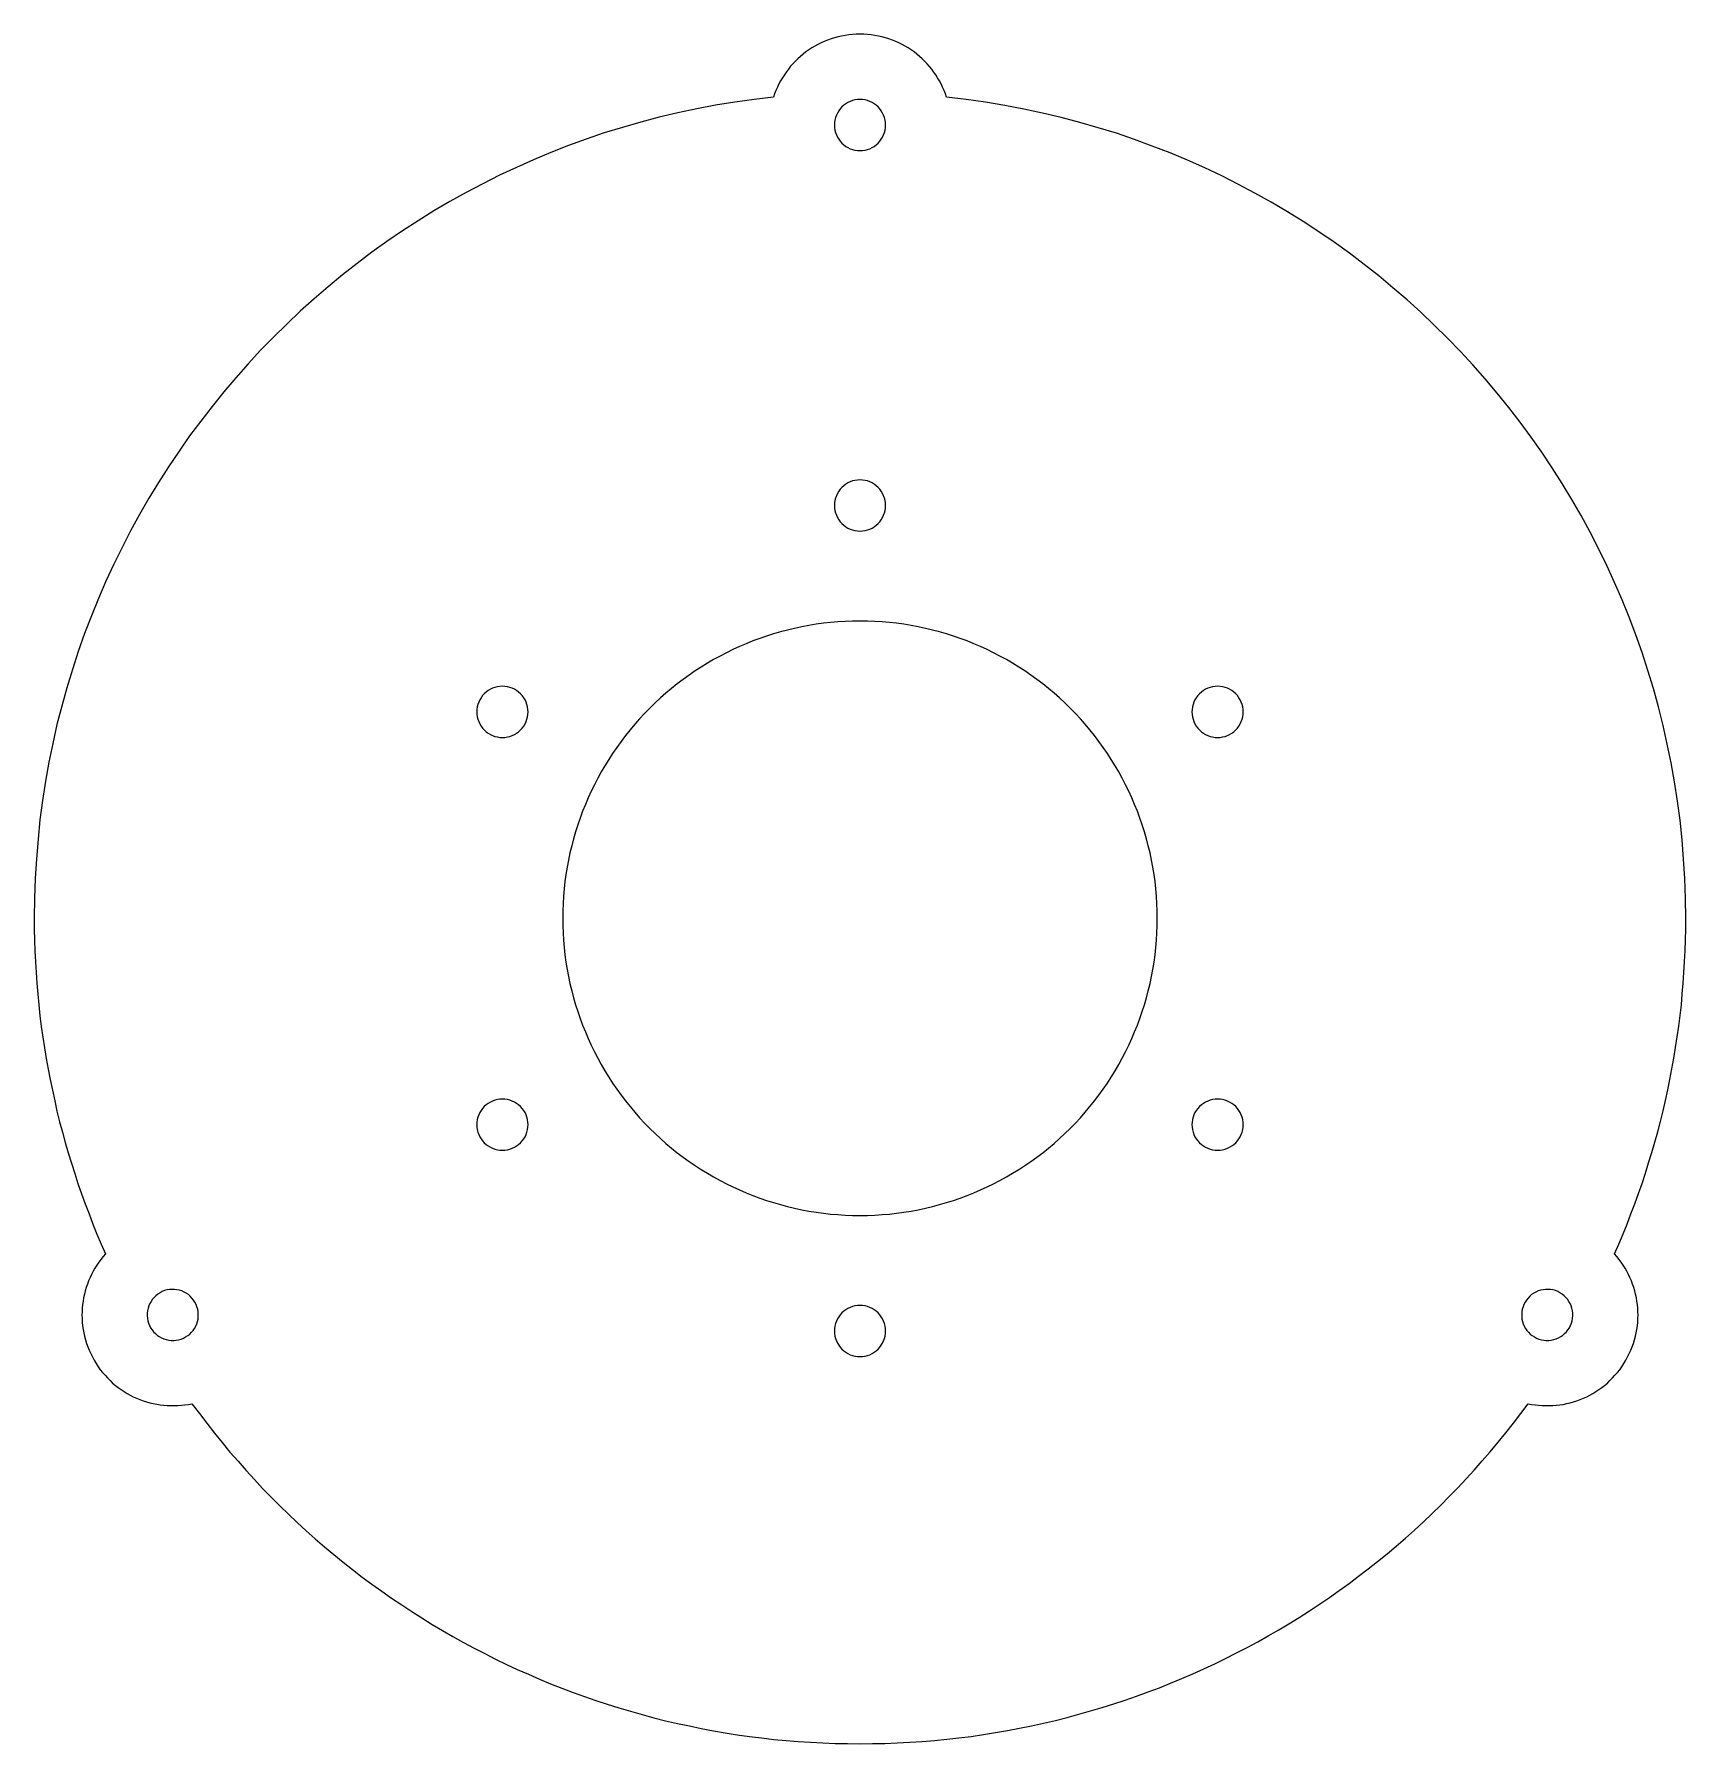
# Model space of a CAD drawing. Extents: x -50 to 50, y -50 to 54.
import ezdxf

# ---------------------------------------------------------------- set-up
doc = ezdxf.new("R2010")
doc.units = 0
doc.layers.get('0').update_dxf_attribs({"linetype": 'CONTINUOUS'})

msp = doc.modelspace()

# ---------------------------------------------------------------- linework, layer by layer
msp.add_lwpolyline([(-40.45, -29.4), (-40, -30), (-39.55, -30.59), (-39.09, -31.18), (-38.62, -31.76), (-38.15, -32.33), (-37.66, -32.89), (-37.17, -33.44), (-36.67, -33.99), (-36.17, -34.53), (-35.65, -35.06), (-35.13, -35.58), (-34.6, -36.09), (-34.07, -36.6), (-33.53, -37.1), (-32.98, -37.58), (-32.42, -38.06), (-31.86, -38.54), (-31.29, -39), (-30.72, -39.45), (-30.14, -39.9), (-29.55, -40.33), (-28.96, -40.76), (-28.36, -41.18), (-27.75, -41.59), (-27.14, -41.99), (-26.53, -42.38), (-25.91, -42.77), (-25.28, -43.14), (-24.65, -43.5), (-24.01, -43.86), (-23.37, -44.2), (-22.72, -44.54), (-22.07, -44.87), (-21.41, -45.19), (-20.75, -45.49), (-20.08, -45.79), (-19.41, -46.08), (-18.73, -46.36), (-18.05, -46.63), (-17.37, -46.89), (-16.68, -47.14), (-15.99, -47.37), (-15.3, -47.6), (-14.6, -47.82), (-13.89, -48.03), (-13.19, -48.23), (-12.48, -48.42), (-11.77, -48.6), (-11.05, -48.76), (-10.33, -48.92), (-9.61, -49.07), (-8.88, -49.21), (-8.16, -49.33), (-7.43, -49.45), (-6.69, -49.55), (-5.96, -49.64), (-5.22, -49.73), (-4.48, -49.8), (-3.74, -49.86), (-2.99, -49.91), (-2.25, -49.95), (-1.5, -49.98), (-0.75, -49.99), (0, -50), (0.76, -49.99), (1.51, -49.98), (2.26, -49.95), (3.01, -49.91), (3.76, -49.86), (4.51, -49.8), (5.25, -49.72), (5.99, -49.64), (6.73, -49.55), (7.47, -49.44), (8.2, -49.32), (8.93, -49.2), (9.66, -49.06), (10.39, -48.91), (11.11, -48.75), (11.83, -48.58), (12.54, -48.4), (13.25, -48.21), (13.96, -48.01), (14.66, -47.8), (15.36, -47.58), (16.06, -47.35), (16.75, -47.11), (17.44, -46.86), (18.13, -46.6), (18.81, -46.33), (19.48, -46.05), (20.15, -45.76), (20.82, -45.46), (21.48, -45.15), (22.14, -44.83), (22.79, -44.5), (23.44, -44.17), (24.08, -43.82), (24.72, -43.46), (25.35, -43.1), (25.97, -42.73), (26.59, -42.34), (27.21, -41.95), (27.82, -41.55), (28.42, -41.14), (29.02, -40.72), (29.61, -40.29), (30.19, -39.85), (30.77, -39.41), (31.34, -38.96), (31.91, -38.49), (32.47, -38.02), (33.02, -37.54), (33.57, -37.06), (34.11, -36.56), (34.64, -36.06), (35.17, -35.55), (35.68, -35.03), (36.19, -34.5), (36.7, -33.96), (37.19, -33.42), (37.68, -32.87), (38.16, -32.31), (38.63, -31.74), (39.1, -31.17), (39.56, -30.59), (40.01, -30), (40.45, -29.4), (40.66, -29.44), (40.87, -29.47), (41.09, -29.5), (41.3, -29.51), (41.52, -29.52), (41.73, -29.52), (41.95, -29.51), (42.16, -29.49), (42.37, -29.47), (42.58, -29.44), (42.79, -29.39), (43, -29.34), (43.2, -29.29), (43.4, -29.22), (43.6, -29.15), (43.8, -29.07), (44, -28.98), (44.19, -28.88), (44.37, -28.78), (44.56, -28.67), (44.74, -28.55), (44.91, -28.42), (45.08, -28.29), (45.25, -28.15), (45.41, -28), (45.56, -27.84), (45.71, -27.68), (45.86, -27.51), (46, -27.34), (46.13, -27.16), (46.25, -26.97), (46.37, -26.77), (46.48, -26.57), (46.58, -26.37), (46.67, -26.16), (46.76, -25.96), (46.83, -25.75), (46.9, -25.54), (46.95, -25.32), (47, -25.11), (47.04, -24.9), (47.07, -24.68), (47.09, -24.47), (47.1, -24.25), (47.11, -24.04), (47.1, -23.83), (47.09, -23.61), (47.07, -23.4), (47.04, -23.19), (47.01, -22.98), (46.96, -22.77), (46.91, -22.56), (46.85, -22.36), (46.78, -22.16), (46.71, -21.96), (46.62, -21.76), (46.53, -21.57), (46.43, -21.38), (46.32, -21.19), (46.21, -21.01), (46.09, -20.83), (45.96, -20.66), (45.83, -20.49), (45.68, -20.33), (45.94, -19.73), (46.2, -19.12), (46.45, -18.52), (46.68, -17.91), (46.91, -17.29), (47.14, -16.68), (47.35, -16.06), (47.56, -15.44), (47.75, -14.82), (47.94, -14.19), (48.12, -13.57), (48.3, -12.94), (48.46, -12.3), (48.62, -11.67), (48.77, -11.03), (48.91, -10.4), (49.04, -9.76), (49.16, -9.12), (49.28, -8.47), (49.38, -7.83), (49.48, -7.18), (49.57, -6.53), (49.65, -5.89), (49.73, -5.24), (49.79, -4.58), (49.85, -3.93), (49.89, -3.28), (49.93, -2.62), (49.96, -1.97), (49.98, -1.31), (50, -0.66), (50, 0), (49.99, 1.2), (49.94, 2.4), (49.87, 3.58), (49.78, 4.76), (49.65, 5.94), (49.5, 7.1), (49.32, 8.26), (49.11, 9.41), (48.88, 10.55), (48.63, 11.68), (48.35, 12.8), (48.04, 13.91), (47.71, 15.01), (47.35, 16.09), (46.97, 17.17), (46.57, 18.24), (46.14, 19.29), (45.69, 20.34), (45.21, 21.37), (44.72, 22.39), (44.2, 23.39), (43.66, 24.39), (43.1, 25.36), (42.51, 26.33), (41.91, 27.28), (41.28, 28.22), (40.64, 29.14), (39.97, 30.04), (39.28, 30.93), (38.58, 31.81), (37.85, 32.67), (37.11, 33.51), (36.35, 34.33), (35.57, 35.14), (34.77, 35.93), (33.96, 36.7), (33.12, 37.46), (32.27, 38.19), (31.41, 38.91), (30.53, 39.6), (29.63, 40.28), (28.71, 40.94), (27.78, 41.58), (26.84, 42.2), (25.88, 42.79), (24.9, 43.37), (23.91, 43.92), (22.91, 44.45), (21.9, 44.96), (20.87, 45.45), (19.82, 45.91), (18.77, 46.36), (17.7, 46.77), (16.62, 47.17), (15.53, 47.54), (14.43, 47.88), (13.32, 48.2), (12.19, 48.5), (11.06, 48.77), (9.91, 49.01), (8.76, 49.23), (7.59, 49.42), (6.42, 49.59), (5.24, 49.73), (5.17, 49.93), (5.09, 50.13), (5, 50.33), (4.91, 50.53), (4.81, 50.72), (4.7, 50.9), (4.59, 51.08), (4.46, 51.26), (4.34, 51.43), (4.2, 51.59), (4.06, 51.75), (3.91, 51.91), (3.76, 52.06), (3.6, 52.2), (3.44, 52.34), (3.27, 52.47), (3.1, 52.59), (2.92, 52.71), (2.74, 52.82), (2.55, 52.92), (2.35, 53.02), (2.16, 53.1), (1.96, 53.19), (1.75, 53.26), (1.54, 53.32), (1.33, 53.38), (1.12, 53.43), (0.9, 53.47), (0.68, 53.5), (0.45, 53.53), (0.23, 53.54), (0, 53.54), (-0.23, 53.54), (-0.45, 53.53), (-0.68, 53.5), (-0.9, 53.47), (-1.12, 53.43), (-1.33, 53.38), (-1.54, 53.32), (-1.75, 53.26), (-1.96, 53.19), (-2.16, 53.11), (-2.35, 53.02), (-2.55, 52.92), (-2.73, 52.82), (-2.92, 52.71), (-3.1, 52.59), (-3.27, 52.47), (-3.44, 52.34), (-3.6, 52.2), (-3.76, 52.06), (-3.91, 51.91), (-4.06, 51.75), (-4.2, 51.6), (-4.33, 51.43), (-4.46, 51.26), (-4.58, 51.08), (-4.7, 50.9), (-4.81, 50.72), (-4.91, 50.53), (-5, 50.34), (-5.09, 50.14), (-5.17, 49.94), (-5.24, 49.73), (-6.41, 49.59), (-7.58, 49.43), (-8.74, 49.24), (-9.88, 49.02), (-11.02, 48.78), (-12.15, 48.51), (-13.27, 48.22), (-14.38, 47.9), (-15.48, 47.56), (-16.57, 47.19), (-17.64, 46.8), (-18.71, 46.38), (-19.76, 45.94), (-20.8, 45.48), (-21.83, 45), (-22.84, 44.49), (-23.84, 43.96), (-24.83, 43.41), (-25.8, 42.84), (-26.76, 42.24), (-27.71, 41.63), (-28.64, 40.99), (-29.55, 40.34), (-30.45, 39.66), (-31.34, 38.96), (-32.2, 38.25), (-33.05, 37.52), (-33.89, 36.76), (-34.71, 35.99), (-35.51, 35.2), (-36.29, 34.4), (-37.05, 33.58), (-37.8, 32.74), (-38.52, 31.88), (-39.23, 31), (-39.92, 30.11), (-40.59, 29.21), (-41.23, 28.29), (-41.86, 27.35), (-42.47, 26.4), (-43.05, 25.44), (-43.62, 24.46), (-44.16, 23.47), (-44.68, 22.46), (-45.18, 21.44), (-45.66, 20.41), (-46.11, 19.36), (-46.54, 18.31), (-46.95, 17.24), (-47.33, 16.16), (-47.69, 15.07), (-48.02, 13.96), (-48.33, 12.85), (-48.62, 11.73), (-48.88, 10.59), (-49.11, 9.45), (-49.31, 8.3), (-49.49, 7.14), (-49.65, 5.97), (-49.77, 4.79), (-49.87, 3.6), (-49.94, 2.41), (-49.99, 1.21), (-50, 0), (-50, -0.66), (-49.98, -1.32), (-49.96, -1.98), (-49.93, -2.63), (-49.89, -3.29), (-49.84, -3.94), (-49.79, -4.6), (-49.72, -5.25), (-49.65, -5.9), (-49.57, -6.55), (-49.48, -7.2), (-49.38, -7.84), (-49.27, -8.49), (-49.16, -9.13), (-49.04, -9.77), (-48.9, -10.41), (-48.76, -11.05), (-48.62, -11.69), (-48.46, -12.32), (-48.29, -12.95), (-48.12, -13.58), (-47.94, -14.21), (-47.75, -14.83), (-47.55, -15.45), (-47.35, -16.07), (-47.13, -16.69), (-46.91, -17.3), (-46.68, -17.91), (-46.44, -18.52), (-46.2, -19.13), (-45.94, -19.73), (-45.68, -20.33), (-45.83, -20.49), (-45.96, -20.66), (-46.09, -20.83), (-46.21, -21.01), (-46.32, -21.19), (-46.43, -21.38), (-46.53, -21.57), (-46.62, -21.76), (-46.71, -21.96), (-46.78, -22.16), (-46.85, -22.36), (-46.91, -22.56), (-46.96, -22.77), (-47.01, -22.98), (-47.04, -23.19), (-47.07, -23.4), (-47.09, -23.61), (-47.1, -23.83), (-47.11, -24.04), (-47.1, -24.25), (-47.09, -24.47), (-47.07, -24.68), (-47.04, -24.9), (-47, -25.11), (-46.95, -25.32), (-46.9, -25.54), (-46.83, -25.75), (-46.76, -25.96), (-46.67, -26.16), (-46.58, -26.37), (-46.48, -26.57), (-46.37, -26.77), (-46.25, -26.97), (-46.13, -27.16), (-46, -27.34), (-45.86, -27.51), (-45.71, -27.68), (-45.56, -27.84), (-45.41, -28), (-45.25, -28.15), (-45.08, -28.29), (-44.91, -28.42), (-44.74, -28.55), (-44.56, -28.67), (-44.37, -28.78), (-44.19, -28.88), (-44, -28.98), (-43.8, -29.07), (-43.6, -29.15), (-43.4, -29.22), (-43.2, -29.29), (-43, -29.34), (-42.79, -29.39), (-42.58, -29.43), (-42.37, -29.47), (-42.16, -29.49), (-41.95, -29.51), (-41.73, -29.52), (-41.52, -29.52), (-41.3, -29.51), (-41.09, -29.5), (-40.87, -29.47), (-40.66, -29.44)], close=True)
for points in [[(0, 49.59, 0.414214), (-1.55, 48.04, 0.414214), (0, 46.49, 0.414214), (1.55, 48.04, 0.414214)], [(0, 26.55, 0.414214), (-1.55, 25, 0.414214), (0, 23.45, 0.414214), (1.55, 25, 0.414214)], [(0, 18, 0.414214), (-18, 0, 0.414214), (0, -18, 0.414214), (18, 0, 0.414214)], [(-21.65, 14.05, 0.414214), (-23.2, 12.5, 0.414214), (-21.65, 10.95, 0.414214), (-20.1, 12.5, 0.414214)], [(21.65, 14.05, 0.414214), (20.1, 12.5, 0.414214), (21.65, 10.95, 0.414214), (23.2, 12.5, 0.414214)], [(-21.65, -10.95, 0.414214), (-23.2, -12.5, 0.414214), (-21.65, -14.05, 0.414214), (-20.1, -12.5, 0.414214)], [(21.65, -10.95, 0.414214), (20.1, -12.5, 0.414214), (21.65, -14.05, 0.414214), (23.2, -12.5, 0.414214)], [(-42.95, -24.8, 0.414214), (-40.83, -25.36, 0.414214), (-40.27, -23.25, 0.414214), (-42.38, -22.68, 0.414214)], [(42.95, -24.8, 0.414214), (42.38, -22.68, 0.414214), (40.27, -23.25, 0.414214), (40.83, -25.36, 0.414214)], [(0, -23.45, 0.414214), (-1.55, -25, 0.414214), (0, -26.55, 0.414214), (1.55, -25, 0.414214)]]:
    msp.add_lwpolyline(points, format="xyb", close=True)

doc.saveas('drawing.dxf')
